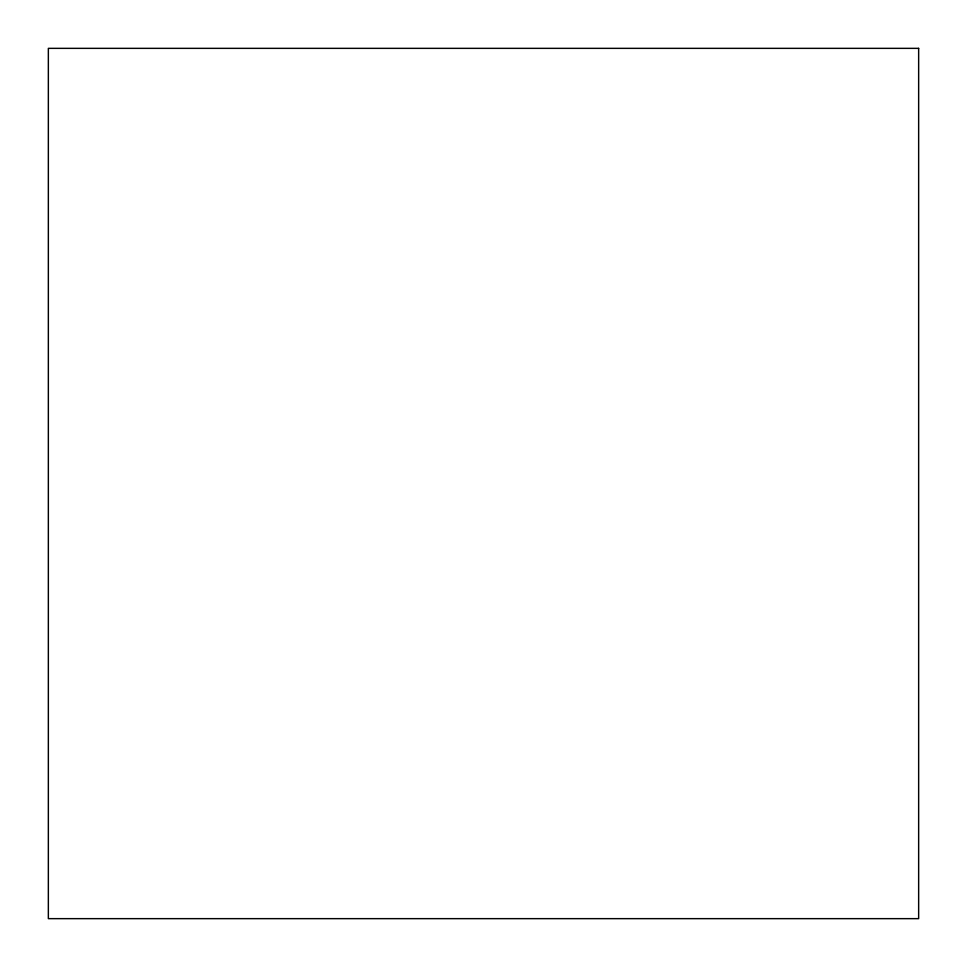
<?xml version="1.0" encoding="UTF-8"?>
<svg xmlns="http://www.w3.org/2000/svg" width="967" height="967" viewBox="0 0 967 967"><rect width="100%" height="100%" fill="white"/><g stroke="black" fill="none" stroke-linecap="round" stroke-linejoin="round"><path stroke-width="1.45" d="M918.65 48.35L48.35 48.35L48.35 918.65L918.65 918.65L918.65 48.35"/></g></svg>
